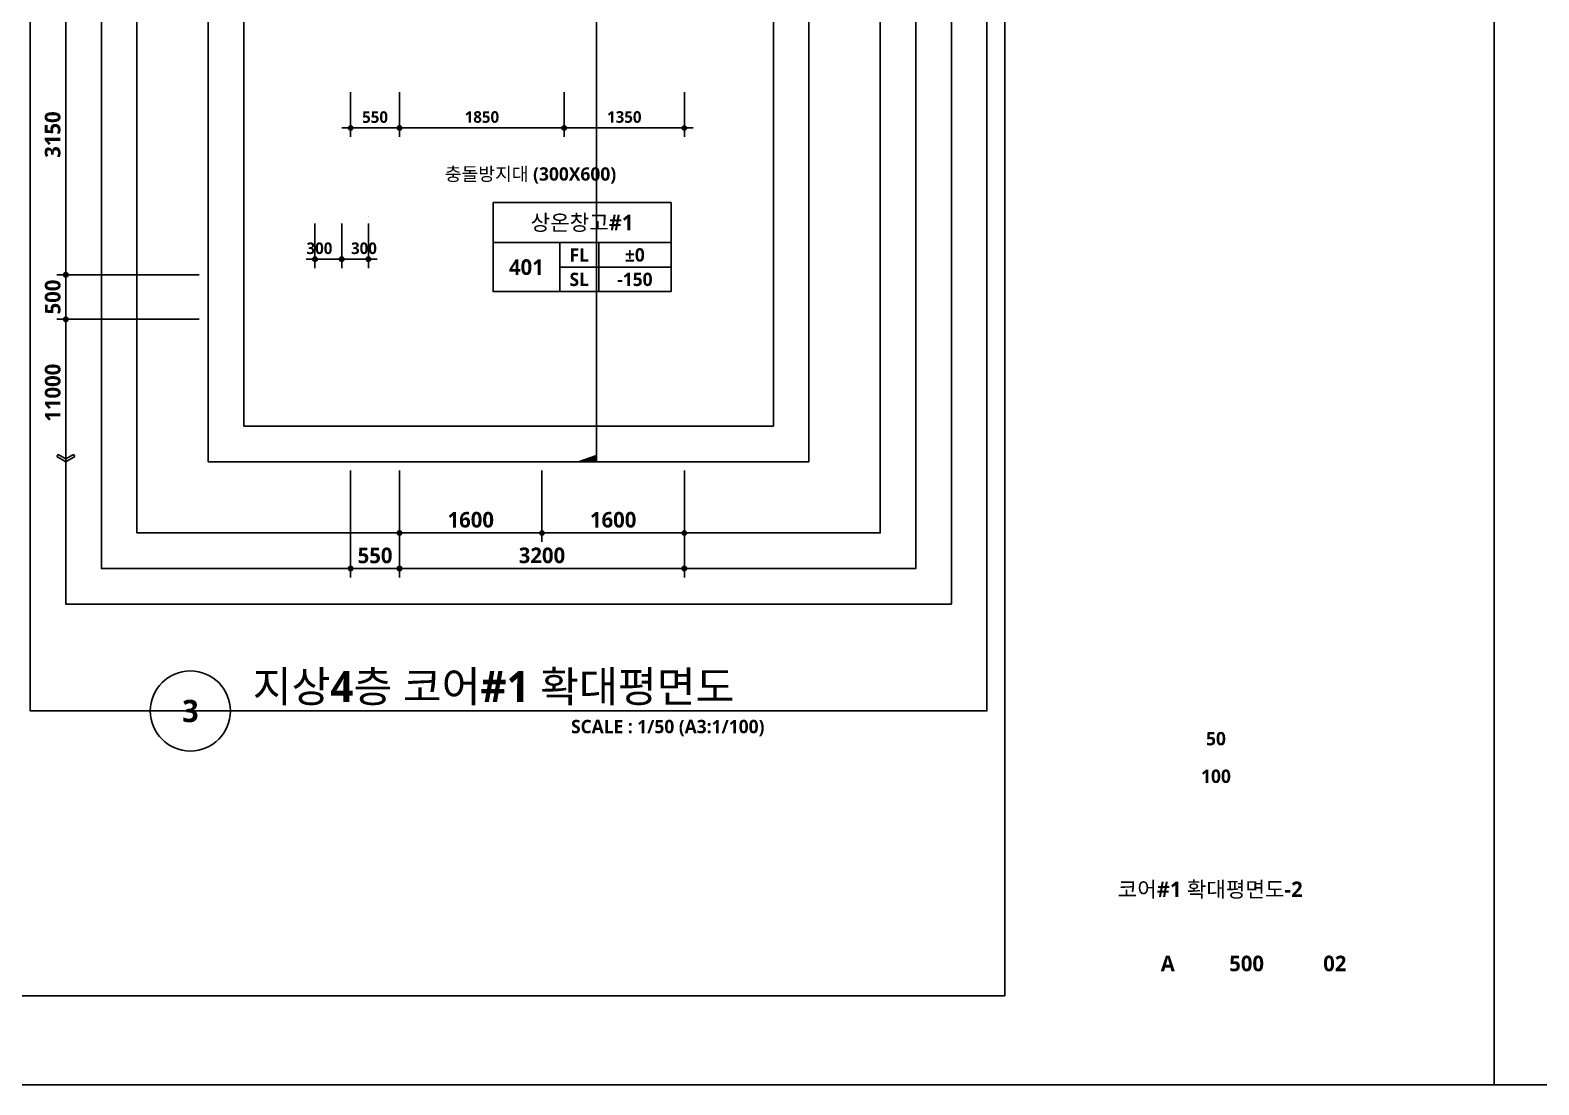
# Model space of a CAD drawing. Header units: millimetres. Extents: x -12482 to 126000, y 0 to 220200.
# Drawn here: x 67550 to 84500, y 0 to 11848 of the extents above; entities that cross this region are included whole.
import ezdxf
from ezdxf.enums import TextEntityAlignment as Align

# ---------------------------------------------------------------- set-up
doc = ezdxf.new("R2010")
doc.units = ezdxf.units.MM
doc.header["$LTSCALE"] = 60
doc.linetypes.add('CEN', pattern=[62, 60, -1, 0, -1])
doc.layers.get('Defpoints').update_dxf_attribs({"color": 153})
for name, color, linetype in [('A-ANNO-DIM', 4, 'Continuous'), ('A-ANNO-GRA1', 7, 'Continuous'), ('A-ANNO-LEAD', 4, 'Continuous'), ('A-ANNO-TEXT1', 7, 'Continuous'), ('A-ANNO-TEXT2', 3, 'Continuous'), ('A-ANNO-TITL', 7, 'Continuous'), ('A-ST-AXIS-DIM', 7, 'Continuous'), ('AA-MKXX', 3, 'Continuous'), ('AA-XXXX-TXT1', 2, 'Continuous')]:
    doc.layers.add(name, color=color, linetype=linetype)
for name, color, linetype, plot in [('Defpoint', 161, 'Continuous', False), ('G(그리드1)', 185, 'Continuous', False), ('G(그리드2)', 235, 'Continuous', False)]:
    doc.layers.add(name, color=color, linetype=linetype, plot=plot)
doc.styles.add('2020음성 1차', font='NanumGothicBold.ttf')
doc.styles.add('SH_나눔', font='')
doc.styles.add('SH_진천_나눔', font='')
doc.styles.get('SH_나눔').set_extended_font_data('NanumGothic', bold=True)
doc.styles.get('SH_진천_나눔').set_extended_font_data('NanumGothic', bold=True)
doc.dimstyles.new('SHP 50', dxfattribs={"dimscale": 50, "dimtxt": 3.5, "dimasz": 1, "dimexe": 2, "dimexo": 2, "dimgap": 1, "dimtad": 1, "dimdec": 0, "dimzin": 0, "dimdsep": 46, "dimtxsty": 'SH_진천_나눔', "dimblk": 'DIMDOT', "dimcen": 0.09, "dimclrd": 256, "dimclre": 256, "dimclrt": 3, "dimadec": 0, "dimazin": 1, "dimtfac": 1, "dimtdec": 0, "dimtix": 1, "dimtmove": 2, "dimatfit": 0, "dimldrblk": 'DIMDOT', "dimfxl": 1, "dimtolj": 1, "dimtzin": 0, "dimlwd": -1, "dimlwe": -1, "dimarcsym": 0})
doc.dimstyles.new('SHP 50내부', dxfattribs={"dimscale": 50, "dimtxt": 2.6, "dimasz": 1, "dimexe": 2, "dimexo": 2, "dimgap": 1, "dimtad": 1, "dimdec": 0, "dimzin": 0, "dimdsep": 46, "dimtxsty": '2020음성 1차', "dimblk": 'DIMDOT', "dimcen": 0.09, "dimclrd": 256, "dimclre": 256, "dimclrt": 3, "dimadec": 0, "dimazin": 1, "dimtfac": 1, "dimtdec": 0, "dimtix": 1, "dimtmove": 2, "dimatfit": 0, "dimldrblk": 'DIMDOT', "dimfxl": 1, "dimtolj": 1, "dimtzin": 0, "dimlwd": -1, "dimlwe": -1, "dimarcsym": 0})

# ---------------------------------------------------------------- blocks, each defined once
blk = doc.blocks.new('*U13165')
at = {"layer": 'A-ANNO-TITL'}
blk.add_line((0, 0), (6250, 0), dxfattribs=at)
blk.add_circle((-450, 0), 450, dxfattribs=at)
at = {"layer": 'AA-XXXX-TXT1', "style": 'SH_진천_나눔'}
blk.add_attdef('DWG.TITLE', (250, 100), '', height=350, dxfattribs=at)
at = {"layer": 'AA-XXXX-TXT1', "color": 7, "style": 'SH_진천_나눔'}
blk.add_attdef('NO1', text='', height=300, dxfattribs=at).set_placement((-450, 0), align=Align.MIDDLE)
at = {"layer": 'AA-XXXX-TXT1', "style": 'SH_진천_나눔'}
blk.add_attdef('SCALE', text='', height=150, dxfattribs=at).set_placement((6000, -100), align=Align.TOP_RIGHT)
blk = doc.blocks.new('arrow1')
at = {"color": 0}
for p, q in [((0, 0), (0.286, 0.501)), ((0, 0), (0.286, -0.501)), ((0.165, 0), (0.41, 0.429)), ((0.165, 0), (0.41, -0.429)), ((0.286, 0.501), (0.41, 0.43)), ((0.286, -0.501), (0.41, -0.43))]:
    blk.add_line(p, q, dxfattribs=at)
blk = doc.blocks.new('DIMDOT')
at = {"color": 0}
blk.add_line((-2, 0), (2, 0), dxfattribs=at)
for radius in [0.5, 0.25]:
    blk.add_circle((0, 0), radius, dxfattribs=at)
blk = doc.blocks.new('*D17086')
at = {"layer": 'A-ST-AXIS-DIM'}
for p, q in [((69450, 12250), (67850, 12250)), ((67950, 9150), (67950, 12200)), ((69450, 9100), (67850, 9100))]:
    blk.add_line(p, q, dxfattribs=at)
at = {"layer": 'Defpoints', "color": 0}
for p in [(67950, 12250), (69550, 12250), (69550, 9100)]:
    blk.add_point(p, dxfattribs=at)
at = {"layer": 'A-ST-AXIS-DIM', "linetype": 'ByBlock', "xscale": 50, "yscale": 50, "zscale": 50}
for p, rotation in [((67950, 12250), 90), ((67950, 9100), 270)]:
    blk.add_blockref('DIMDOT', p, dxfattribs=dict(at, rotation=rotation))
at = {"layer": 'A-ST-AXIS-DIM', "color": 3, "insert": (67803, 10675), "char_height": 175, "attachment_point": 5, "rotation": 90, "style": 'SH_진천_나눔'}
blk.add_mtext('\\A1;3150', dxfattribs=at)
blk = doc.blocks.new('*D17087')
at = {"layer": 'A-ST-AXIS-DIM'}
for p, q in [((67950, 9150), (67950, 9200)), ((69450, 9100), (67850, 9100)), ((67950, 9100), (67950, 8600)), ((69450, 8600), (67850, 8600)), ((67950, 8550), (67950, 8500))]:
    blk.add_line(p, q, dxfattribs=at)
at = {"layer": 'Defpoints', "color": 0}
for p in [(69550, 9100), (67950, 8600), (69550, 8600)]:
    blk.add_point(p, dxfattribs=at)
at = {"layer": 'A-ST-AXIS-DIM', "linetype": 'ByBlock', "xscale": 50, "yscale": 50, "zscale": 50}
for p, rotation in [((67950, 9100), 270), ((67950, 8600), 90)]:
    blk.add_blockref('DIMDOT', p, dxfattribs=dict(at, rotation=rotation))
at = {"layer": 'A-ST-AXIS-DIM', "color": 3, "insert": (67804, 8850), "char_height": 175, "attachment_point": 5, "rotation": 90, "style": 'SH_진천_나눔'}
blk.add_mtext('\\A1;500', dxfattribs=at)
blk = doc.blocks.new('*D17587')
at = {"layer": 'A-ST-AXIS-DIM'}
for p, q in [((71700, 6900), (71700, 5700)), ((74900, 6900), (74900, 5700)), ((74850, 5800), (71750, 5800))]:
    blk.add_line(p, q, dxfattribs=at)
at = {"layer": 'Defpoints', "color": 0}
for p in [(71700, 7000), (74900, 7000), (71700, 5800)]:
    blk.add_point(p, dxfattribs=at)
at = {"layer": 'A-ST-AXIS-DIM', "linetype": 'ByBlock', "xscale": 50, "yscale": 50, "zscale": 50, "rotation": 180}
blk.add_blockref('DIMDOT', (71700, 5800), dxfattribs=at)
at = {"layer": 'A-ST-AXIS-DIM', "linetype": 'ByBlock', "xscale": 50, "yscale": 50, "zscale": 50}
blk.add_blockref('DIMDOT', (74900, 5800), dxfattribs=at)
at = {"layer": 'A-ST-AXIS-DIM', "color": 3, "insert": (73300, 5947), "char_height": 175, "attachment_point": 5, "style": 'SH_진천_나눔'}
blk.add_mtext('\\A1;3200', dxfattribs=at)
blk = doc.blocks.new('*D17588')
at = {"layer": 'A-ST-AXIS-DIM'}
for p, q in [((71150, 6900), (71150, 5700)), ((71700, 6900), (71700, 5700)), ((71200, 5800), (71650, 5800))]:
    blk.add_line(p, q, dxfattribs=at)
at = {"layer": 'Defpoints', "color": 0}
for p in [(71150, 7000), (71700, 7000), (71700, 5800)]:
    blk.add_point(p, dxfattribs=at)
at = {"layer": 'A-ST-AXIS-DIM', "linetype": 'ByBlock', "xscale": 50, "yscale": 50, "zscale": 50, "rotation": 180}
blk.add_blockref('DIMDOT', (71150, 5800), dxfattribs=at)
at = {"layer": 'A-ST-AXIS-DIM', "linetype": 'ByBlock', "xscale": 50, "yscale": 50, "zscale": 50}
blk.add_blockref('DIMDOT', (71700, 5800), dxfattribs=at)
at = {"layer": 'A-ST-AXIS-DIM', "color": 3, "insert": (71425, 5946), "char_height": 175, "attachment_point": 5, "style": 'SH_진천_나눔'}
blk.add_mtext('\\A1;550', dxfattribs=at)
blk = doc.blocks.new('*D17589')
at = {"layer": 'A-ST-AXIS-DIM'}
for p, q in [((71700, 6900), (71700, 6100)), ((73300, 6900), (73300, 6100)), ((71750, 6200), (73250, 6200))]:
    blk.add_line(p, q, dxfattribs=at)
at = {"layer": 'Defpoints', "color": 0}
for p in [(71700, 7000), (73300, 7000), (73300, 6200)]:
    blk.add_point(p, dxfattribs=at)
at = {"layer": 'A-ST-AXIS-DIM', "linetype": 'ByBlock', "xscale": 50, "yscale": 50, "zscale": 50, "rotation": 180}
blk.add_blockref('DIMDOT', (71700, 6200), dxfattribs=at)
at = {"layer": 'A-ST-AXIS-DIM', "linetype": 'ByBlock', "xscale": 50, "yscale": 50, "zscale": 50}
blk.add_blockref('DIMDOT', (73300, 6200), dxfattribs=at)
at = {"layer": 'A-ST-AXIS-DIM', "color": 3, "insert": (72500, 6347), "char_height": 175, "attachment_point": 5, "style": 'SH_진천_나눔'}
blk.add_mtext('\\A1;1600', dxfattribs=at)
blk = doc.blocks.new('*D17590')
at = {"layer": 'A-ST-AXIS-DIM'}
for p, q in [((73300, 6900), (73300, 6100)), ((74900, 6900), (74900, 6100)), ((74850, 6200), (73350, 6200))]:
    blk.add_line(p, q, dxfattribs=at)
at = {"layer": 'Defpoints', "color": 0}
for p in [(73300, 7000), (74900, 7000), (73300, 6200)]:
    blk.add_point(p, dxfattribs=at)
at = {"layer": 'A-ST-AXIS-DIM', "linetype": 'ByBlock', "xscale": 50, "yscale": 50, "zscale": 50, "rotation": 180}
blk.add_blockref('DIMDOT', (73300, 6200), dxfattribs=at)
at = {"layer": 'A-ST-AXIS-DIM', "linetype": 'ByBlock', "xscale": 50, "yscale": 50, "zscale": 50}
blk.add_blockref('DIMDOT', (74900, 6200), dxfattribs=at)
at = {"layer": 'A-ST-AXIS-DIM', "color": 3, "insert": (74100, 6347), "char_height": 175, "attachment_point": 5, "style": 'SH_진천_나눔'}
blk.add_mtext('\\A1;1600', dxfattribs=at)
blk = doc.blocks.new('*D17591')
at = {"layer": 'A-ANNO-DIM'}
for p, q in [((71700, 11150), (71700, 10650)), ((73550, 11150), (73550, 10650)), ((73500, 10750), (71750, 10750))]:
    blk.add_line(p, q, dxfattribs=at)
at = {"layer": 'Defpoints', "color": 0}
for p in [(71700, 11250), (73550, 11250), (71700, 10750)]:
    blk.add_point(p, dxfattribs=at)
at = {"layer": 'A-ANNO-DIM', "linetype": 'ByBlock', "xscale": 50, "yscale": 50, "zscale": 50, "rotation": 180}
blk.add_blockref('DIMDOT', (71700, 10750), dxfattribs=at)
at = {"layer": 'A-ANNO-DIM', "linetype": 'ByBlock', "xscale": 50, "yscale": 50, "zscale": 50}
blk.add_blockref('DIMDOT', (73550, 10750), dxfattribs=at)
at = {"layer": 'A-ANNO-DIM', "color": 3, "insert": (72625, 10872), "char_height": 130, "attachment_point": 5, "style": '2020음성 1차'}
blk.add_mtext('\\A1;1850', dxfattribs=at)
blk = doc.blocks.new('*D17594')
at = {"layer": 'A-ANNO-DIM'}
for p, q in [((73550, 11150), (73550, 10650)), ((74900, 11150), (74900, 10650)), ((73600, 10750), (74850, 10750))]:
    blk.add_line(p, q, dxfattribs=at)
at = {"layer": 'Defpoints', "color": 0}
for p in [(73550, 11250), (74900, 11250), (74900, 10750)]:
    blk.add_point(p, dxfattribs=at)
at = {"layer": 'A-ANNO-DIM', "linetype": 'ByBlock', "xscale": 50, "yscale": 50, "zscale": 50, "rotation": 180}
blk.add_blockref('DIMDOT', (73550, 10750), dxfattribs=at)
at = {"layer": 'A-ANNO-DIM', "linetype": 'ByBlock', "xscale": 50, "yscale": 50, "zscale": 50}
blk.add_blockref('DIMDOT', (74900, 10750), dxfattribs=at)
at = {"layer": 'A-ANNO-DIM', "color": 3, "insert": (74225, 10872), "char_height": 130, "attachment_point": 5, "style": '2020음성 1차'}
blk.add_mtext('\\A1;1350', dxfattribs=at)
blk = doc.blocks.new('*D17683')
at = {"layer": 'A-ANNO-DIM'}
for p, q in [((71150, 11150), (71150, 10650)), ((71700, 11150), (71700, 10650)), ((71200, 10750), (71650, 10750))]:
    blk.add_line(p, q, dxfattribs=at)
at = {"layer": 'Defpoints', "color": 0}
for p in [(71150, 11250), (71700, 11250), (71700, 10750)]:
    blk.add_point(p, dxfattribs=at)
at = {"layer": 'A-ANNO-DIM', "linetype": 'ByBlock', "xscale": 50, "yscale": 50, "zscale": 50, "rotation": 180}
blk.add_blockref('DIMDOT', (71150, 10750), dxfattribs=at)
at = {"layer": 'A-ANNO-DIM', "linetype": 'ByBlock', "xscale": 50, "yscale": 50, "zscale": 50}
blk.add_blockref('DIMDOT', (71700, 10750), dxfattribs=at)
at = {"layer": 'A-ANNO-DIM', "color": 3, "insert": (71425, 10871), "char_height": 130, "attachment_point": 5, "style": '2020음성 1차'}
blk.add_mtext('\\A1;550', dxfattribs=at)
blk = doc.blocks.new('G$C9D92D8A7')
at = {"layer": 'A-ANNO-GRA1'}
for p, q in [((0, 11), (40, 11)), ((15, 11), (15, 0)), ((23.75, 11), (23.75, 0)), ((15, 5.5), (40, 5.5))]:
    blk.add_line(p, q, dxfattribs=at)
blk.add_lwpolyline([(0, 20), (0, 0), (40, 0), (40, 20)], close=True, dxfattribs=at)
at = {"style": '2020음성 1차'}
for tag, height, p in [('실명', 3.5, (20, 15.5)), ('실번호', 3.5, (7.5, 5.5)), ('마감레벨', 3, (31.875, 8.25)), ('구조레벨', 3, (31.875, 2.75))]:
    blk.add_attdef(tag, text='', height=height, dxfattribs=at).set_placement(p, align=Align.MIDDLE_CENTER)
at = {"layer": 'A-ANNO-TEXT1', "style": 'SH_나눔'}
for s, p in [('FL', (19.375, 8.25)), ('SL', (19.375, 2.75))]:
    blk.add_text(s, height=3, dxfattribs=at).set_placement(p, align=Align.MIDDLE)
blk = doc.blocks.new('*U15082')
at = {"layer": 'AA-MKXX'}
blk.add_hatch(color=256, dxfattribs=at).paths.add_polyline_path([(48000, 600), (47790, 0), (48000, 0)])
at = {"layer": 'AA-MKXX', "linetype": 'CEN', "ltscale": 300}
blk.add_line((900, 0), (48000, 0), dxfattribs=at)
at = {"layer": 'AA-MKXX'}
blk.add_lwpolyline([(48000, 0), (48000, 600), (47790, 0)], close=True, dxfattribs=at)
blk = doc.blocks.new('*D19864')
at = {"layer": 'A-ANNO-DIM'}
for p, q in [((70750, 9676), (70750, 9176)), ((71050, 9676), (71050, 9176)), ((70800, 9276), (71000, 9276))]:
    blk.add_line(p, q, dxfattribs=at)
at = {"layer": 'Defpoints', "color": 0}
for p in [(70750, 9776), (71050, 9776), (71050, 9276)]:
    blk.add_point(p, dxfattribs=at)
at = {"layer": 'A-ANNO-DIM', "linetype": 'ByBlock', "xscale": 50, "yscale": 50, "zscale": 50, "rotation": 180}
blk.add_blockref('DIMDOT', (70750, 9276), dxfattribs=at)
at = {"layer": 'A-ANNO-DIM', "linetype": 'ByBlock', "xscale": 50, "yscale": 50, "zscale": 50}
blk.add_blockref('DIMDOT', (71050, 9276), dxfattribs=at)
at = {"layer": 'A-ANNO-DIM', "color": 3, "insert": (70800, 9397), "char_height": 130, "attachment_point": 5, "style": '2020음성 1차'}
blk.add_mtext('\\A1;300', dxfattribs=at)
blk = doc.blocks.new('*D19865')
at = {"layer": 'A-ANNO-DIM'}
for p, q in [((71050, 9676), (71050, 9176)), ((71350, 9676), (71350, 9176)), ((71300, 9276), (71100, 9276))]:
    blk.add_line(p, q, dxfattribs=at)
at = {"layer": 'Defpoints', "color": 0}
for p in [(71050, 9776), (71350, 9776), (71050, 9276)]:
    blk.add_point(p, dxfattribs=at)
at = {"layer": 'A-ANNO-DIM', "linetype": 'ByBlock', "xscale": 50, "yscale": 50, "zscale": 50, "rotation": 180}
blk.add_blockref('DIMDOT', (71050, 9276), dxfattribs=at)
at = {"layer": 'A-ANNO-DIM', "linetype": 'ByBlock', "xscale": 50, "yscale": 50, "zscale": 50}
blk.add_blockref('DIMDOT', (71350, 9276), dxfattribs=at)
at = {"layer": 'A-ANNO-DIM', "color": 3, "insert": (71300, 9397), "char_height": 130, "attachment_point": 5, "style": '2020음성 1차'}
blk.add_mtext('\\A1;300', dxfattribs=at)

msp = doc.modelspace()

# ---------------------------------------------------------------- linework, layer by layer
at = {"layer": 'A-ANNO-LEAD'}
msp.add_lwpolyline([(71355.3, 9757, 0, 37.5, 0), (71429, 9836.4, 0, 0, 0), (71811.8, 10237.4, 0, 0, 0), (71978.9, 10237.4, 0, 0, 0)], format="xyseb", dxfattribs=at)
at = {"layer": 'A-ST-AXIS-DIM'}
for p, q in [((69450, 8600), (67850, 8600)), ((67950, 8550), (67950, 7000))]:
    msp.add_line(p, q, dxfattribs=at)
at = {"layer": 'Defpoint'}
for points in [[(42000, 29700), (84000, 29700), (84000, 0), (42000, 0)], [(84000, 29700), (126000, 29700), (126000, 0), (84000, 0)], [(43000, 1000), (78500, 1000), (78500, 28700), (43000, 28700)]]:
    msp.add_lwpolyline(points, close=True, dxfattribs=at)
at = {"layer": 'Defpoints'}
for points in [[(84000, 0), (84000, 29700), (42000, 29700), (42000, 0)], [(126000, 0), (126000, 29700), (84000, 29700), (84000, 0)], [(78500, 1000), (78500, 28700), (43000, 28700), (43000, 1000)]]:
    msp.add_lwpolyline(points, close=True, dxfattribs=at)
at = {"layer": 'G(그리드1)'}
for points in [[(78300, 25500), (67550, 25500), (67550, 4200), (78300, 4200)], [(77900, 25100), (67950, 25100), (67950, 5400), (77900, 5400)], [(77500, 24700), (68350, 24700), (68350, 5800), (77500, 5800)], [(77100, 24300), (68750, 24300), (68750, 6200), (77100, 6200)], [(76300, 23100), (69550, 23100), (69550, 7000), (76300, 7000)], [(76300, 23100), (69550, 23100), (69550, 7000), (76300, 7000)]]:
    msp.add_lwpolyline(points, close=True, dxfattribs=at)
at = {"layer": 'G(그리드2)'}
msp.add_lwpolyline([(75900, 22700), (69950, 22700), (69950, 7400), (75900, 7400)], close=True, dxfattribs=at)
msp.add_lwpolyline([(75900, 22700), (69950, 22700), (69950, 7400), (75900, 7400)], close=True, dxfattribs=at)

# ---------------------------------------------------------------- block references
at = {"xscale": -0.3333333333333333, "yscale": 0.3333333333333333, "zscale": 0.3333333333333333, "rotation": 89.99999999999967}
msp.add_blockref('*U15082', (73911.5, 23000), dxfattribs=at)
ref = msp.add_blockref('*U13165', (69800, 4200))
ref.add_attrib('SCALE', 'SCALE : 1/50 (A3:1/100)', dxfattribs={"layer": 'A-ANNO-TITL', "height": 150, "style": 'SH_진천_나눔'}).set_placement((75800, 4100), align=Align.TOP_RIGHT)
ref.add_attrib('DWG.TITLE', '지상4층 코어#1 확대평면도', (70050, 4300), dxfattribs={"layer": 'A-ANNO-TITL', "height": 347.908, "style": 'SH_진천_나눔'})
ref.add_attrib('NO1', '3', dxfattribs={"layer": 'A-ANNO-TITL', "color": 7, "height": 250, "style": 'SH_진천_나눔'}).set_placement((69350, 4200), align=Align.MIDDLE)
at = {"layer": 'A-ANNO-TEXT1'}
ref = msp.add_blockref('G$C9D92D8A7', (72750, 8911.3), dxfattribs=dict(at, xscale=50, yscale=50, zscale=50))
ref.add_attrib('실명', '상온창고#1', dxfattribs={"layer": 'A-ANNO-TEXT2', "height": 175, "style": '2020음성 1차'}).set_placement((73750, 9686.3, 171666.7), align=Align.MIDDLE_CENTER)
ref.add_attrib('실번호', '401', dxfattribs={"layer": 'A-ANNO-TEXT2', "height": 175, "style": '2020음성 1차'}).set_placement((73125, 9186.3, 171666.7), align=Align.MIDDLE_CENTER)
ref.add_attrib('마감레벨', '%%p0', dxfattribs={"height": 150, "style": '2020음성 1차'}).set_placement((74343.7, 9323.8, 171666.7), align=Align.MIDDLE_CENTER)
ref.add_attrib('구조레벨', '-150', dxfattribs={"height": 150, "style": '2020음성 1차'}).set_placement((74343.7, 9048.8, 171666.7), align=Align.MIDDLE_CENTER)
at = {"layer": 'A-ST-AXIS-DIM'}
for name, p, xscale, yscale, zscale, rotation in [('DIMDOT', (67950, 8600), 50, 50, 50, 90), ('arrow1', (67950, 7000), -200, 200, 200, 269.9999999999856)]:
    msp.add_blockref(name, p, dxfattribs=dict(at, xscale=xscale, yscale=yscale, zscale=zscale, rotation=rotation))

# ---------------------------------------------------------------- texts
at = {"layer": 'A-ANNO-TEXT1', "style": '2020음성 1차'}
msp.add_text('충돌방지대 (300X600)', height=150, dxfattribs=at).set_placement((74133.7, 10232.4), align=Align.MIDDLE_RIGHT)
at = {"layer": 'A-ANNO-TITL', "style": 'SH_진천_나눔'}
for s, height, p in [('50', 150, (80872.6, 3888.9)), ('100', 150, (80872.6, 3466.7)), (' 코어#1 확대평면도-2', 175, (80778.4, 2198.6)), ('A', 175, (80331.3, 1363.5)), ('500', 175, (81216.8, 1363.5)), ('02', 175, (82207.9, 1363.5))]:
    msp.add_text(s, height=height, dxfattribs=at).set_placement(p, align=Align.MIDDLE)
at = {"layer": 'A-ST-AXIS-DIM', "color": 3, "insert": (67804, 7775), "char_height": 175, "attachment_point": 5, "rotation": 90, "style": 'SH_진천_나눔'}
msp.add_mtext('\\A1;11000', dxfattribs=at)

# ---------------------------------------------------------------- dimensions: what is measured, and where the dimension line sits
at = {"layer": 'A-ANNO-DIM'}
for base, p1, p2, picture, middle in [((71700, 10750), (71150, 11250), (71700, 11250), '*D17683', (71425, 10871.5)), ((74900, 10750), (73550, 11250), (74900, 11250), '*D17594', (74225, 10871.7))]:
    dim = msp.add_linear_dim(base=base, p1=p1, p2=p2, dimstyle='SHP 50내부', override={"dimtxsty": '2020음성 1차', "dimldrblk": 'DIMDOT'}, dxfattribs=at)
    dim.commit()
    dim.dimension.update_dxf_attribs({"geometry": picture, "text_midpoint": middle})
dim = msp.add_linear_dim(base=(71700, 10750), p1=(73550, 11250), p2=(71700, 11250), angle=180, dimstyle='SHP 50내부', override={"dimtxsty": '2020음성 1차', "dimldrblk": 'DIMDOT'}, dxfattribs=at)
dim.commit()
dim.dimension.update_dxf_attribs({"geometry": '*D17591', "text_midpoint": (72625, 10871.7)})
dim = msp.add_linear_dim(base=(71050, 9275.7), p1=(70750, 9775.7), p2=(71050, 9775.7), dimstyle='SHP 50내부', override={"dimtxsty": '2020음성 1차', "dimldrblk": 'DIMDOT'}, dxfattribs=at)
dim.commit()
dim.dimension.update_dxf_attribs({"geometry": '*D19864', "text_midpoint": (70800, 9397.5), "dimtype": 160})
dim = msp.add_linear_dim(base=(71050, 9275.7), p1=(71350, 9775.7), p2=(71050, 9775.7), angle=180, dimstyle='SHP 50내부', override={"dimtxsty": '2020음성 1차', "dimldrblk": 'DIMDOT'}, dxfattribs=at)
dim.commit()
dim.dimension.update_dxf_attribs({"geometry": '*D19865', "text_midpoint": (71300, 9397.5), "dimtype": 160})
at = {"layer": 'A-ST-AXIS-DIM'}
for base, p1, p2, angle, picture, middle in [((67950, 12250), (69550, 9100), (69550, 12250), 90, '*D17086', (67803.4, 10675)), ((67950, 8600), (69550, 9100), (69550, 8600), 270, '*D17087', (67803.8, 8850)), ((71700, 5800), (74900, 7000), (71700, 7000), 180, '*D17587', (73300, 5946.6)), ((73300, 6200), (74900, 7000), (73300, 7000), 180, '*D17590', (74100, 6346.6))]:
    dim = msp.add_linear_dim(base=base, p1=p1, p2=p2, angle=angle, dimstyle='SHP 50', dxfattribs=at)
    dim.commit()
    dim.dimension.update_dxf_attribs({"geometry": picture, "text_midpoint": middle})
for base, p1, p2, picture, middle in [((71700, 5800), (71150, 7000), (71700, 7000), '*D17588', (71425, 5946.2)), ((73300, 6200), (71700, 7000), (73300, 7000), '*D17589', (72500, 6346.6))]:
    dim = msp.add_linear_dim(base=base, p1=p1, p2=p2, dimstyle='SHP 50', dxfattribs=at)
    dim.commit()
    dim.dimension.update_dxf_attribs({"geometry": picture, "text_midpoint": middle})

doc.saveas('drawing.dxf')
